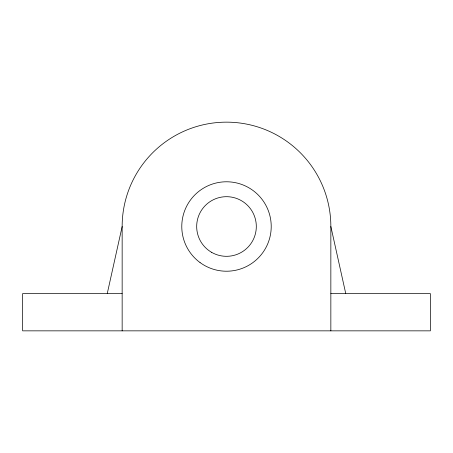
<?xml version="1.0" encoding="UTF-8"?>
<svg xmlns="http://www.w3.org/2000/svg" width="453" height="453" viewBox="0 0 453 453"><rect width="100%" height="100%" fill="white"/><g stroke="black" fill="none" stroke-linecap="round" stroke-linejoin="round"><path stroke-width="0.68" d="M107.248 293.578L122.151 226.5A104.349 104.349 0 0 1 226.5 122.151A104.349 104.349 0 0 1 330.849 226.5L345.752 293.578M122.151 293.578L22.65 293.578L22.65 330.849L430.35 330.849L430.35 293.578L330.849 293.578M330.849 226.5L330.849 330.849M122.151 226.5L122.151 330.849M200.062 262.57A44.722 44.722 0 0 0 270.956 231.358A44.722 44.722 0 0 0 208.482 185.571A44.722 44.722 0 0 0 200.062 262.57M211.591 252.321A29.813 29.813 0 0 0 256.313 226.5A29.813 29.813 0 0 0 211.591 200.679A29.813 29.813 0 0 0 211.591 252.321"/></g></svg>
